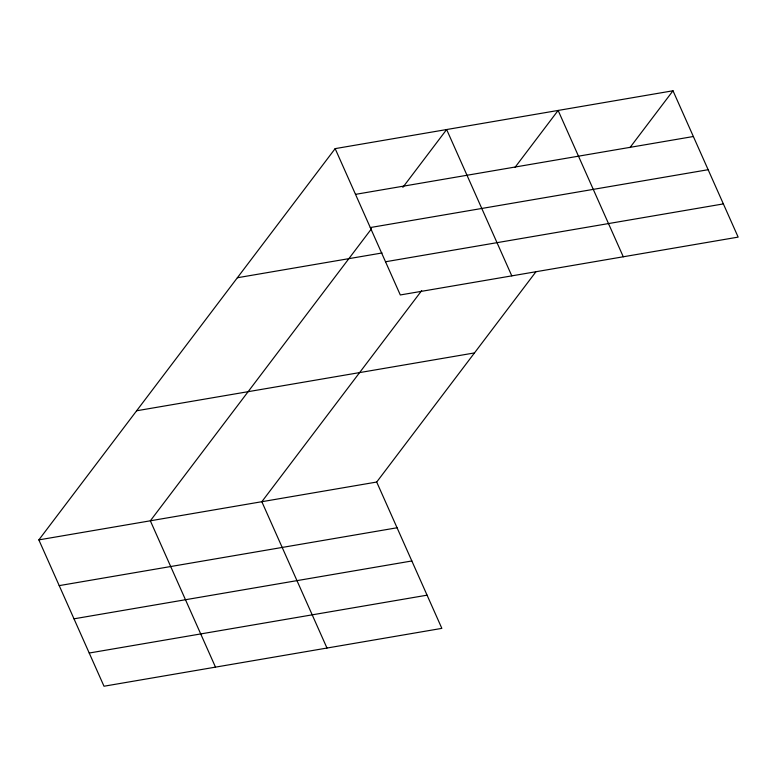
<?xml version="1.0" encoding="UTF-8"?>
<svg xmlns="http://www.w3.org/2000/svg" width="777" height="777" viewBox="0 0 777 777"><rect width="100%" height="100%" fill="white"/><g stroke="black" fill="none" stroke-linecap="round" stroke-linejoin="round"><path stroke-width="1.17" d="M535.8 271.95L376.699 482.041L441.851 628.37L104.001 686.227L38.85 539.889L335.149 148.63L672.999 90.773L738.15 237.111L400.301 294.959L335.149 148.63M371.484 228.788L150.34 520.804L215.491 667.132M402.855 187.354L446.639 129.536L511.79 275.864M421.658 290.656L261.83 501.709L326.981 648.037M515.073 167.298L558.129 110.441L623.28 256.779M629.943 147.62L672.999 90.773M355.507 194.357L693.356 136.509M370.289 227.554L708.138 169.707M237.364 277.748L382.07 252.972M385.518 261.762L723.368 203.904M136.626 410.771L474.485 352.923M38.85 539.889L376.699 482.041M59.207 585.625L397.066 527.768M73.99 618.822L411.849 560.965M89.219 653.03L427.078 595.172"/></g></svg>
